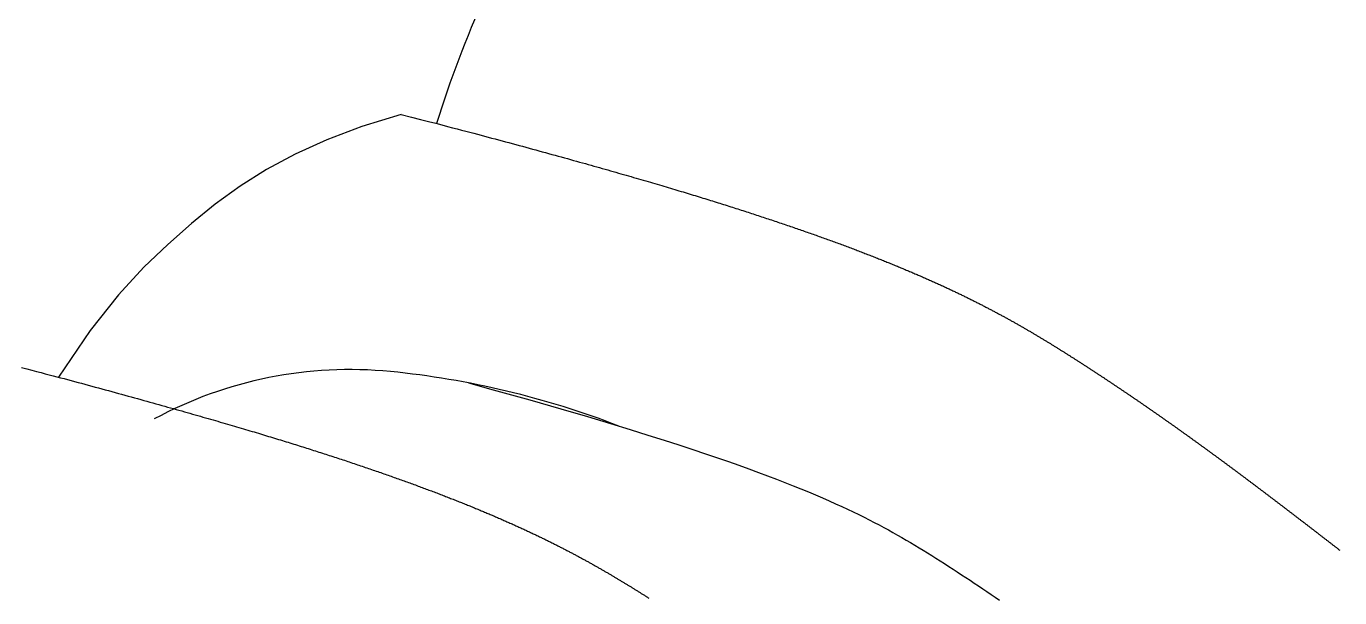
# Model space of a CAD drawing. Header units: inches. Extents: x 62745 to 64469, y 7520 to 8963.
# Drawn here: x 62847.73 to 62854.22, y 8086.64 to 8089.47 of the extents above; entities that cross this region are included whole.
import ezdxf

# ---------------------------------------------------------------- set-up
doc = ezdxf.new("R2010")
doc.units = ezdxf.units.IN
doc.header["$MEASUREMENT"] = 0
doc.layers.add('2', color=2, linetype='Continuous')

msp = doc.modelspace()

# ---------------------------------------------------------------- linework, layer by layer
at = {"layer": '2'}
for points in [[(62855.8339236, 8077.91650556, 0.0491405694), (62856.86496891, 8077.71078743, 0.1568512197), (62858.38688672, 8078.03904357, 0.1568512197), (62859.43212378, 8079.19293498, 0.1066170544), (62859.90880453, 8081.4030046, 0.0723410841), (62859.5608955, 8083.79506403, 0.0587518675), (62858.38688672, 8086.52432494, 0.0587518675), (62856.61028182, 8088.90567682, 0.0723410841), (62854.71265211, 8090.4030046, 0.1066170544), (62852.5603353, 8091.09522177, 0.1568512197), (62851.03841749, 8090.76696563, 0.1568512197), (62849.99318043, 8089.61307421, 0.0313935164), (62849.75491191, 8088.98406319, 0.0723410841)], [(62850.65538392, 8087.48723657, 0.0679462668), (62849.52669705, 8087.75677833, 0.1495806637), (62848.35962096, 8087.52235732, 0.1568512197)]]:
    msp.add_lwpolyline(points, format="xyb", dxfattribs=at)
for points in [[(62849.57910203, 8089.02937887), (62849.38506419, 8088.96920485), (62849.21165085, 8088.90378822), (62849.0556969, 8088.83285783), (62848.91403723, 8088.75614249), (62848.78350672, 8088.67337105), (62848.66094027, 8088.58427233), (62848.54317277, 8088.48857517), (62848.42703909, 8088.3860084), (62848.30887022, 8088.27354072), (62848.18298146, 8088.13710032), (62848.04318421, 8087.95985526), (62847.88603701, 8087.72900914)], [(62849.57910203, 8089.02937887), (62849.63057856, 8089.01616191), (62849.67582285, 8089.00451579), (62849.71555724, 8088.99425865), (62849.75050404, 8088.98520861), (62849.78138557, 8088.9771838), (62849.80892414, 8088.97000234), (62849.83384207, 8088.96348236), (62849.85686169, 8088.95744199), (62849.87860802, 8088.95172367), (62849.89931694, 8088.94626705), (62849.91912705, 8088.94103611), (62849.93817693, 8088.93599482), (62849.95660517, 8088.93110715), (62849.97455037, 8088.92633708), (62849.99215112, 8088.92164858), (62850.009546, 8088.91700561), (62850.02685017, 8088.91237828), (62850.04408494, 8088.90776116), (62850.06124822, 8088.90315496), (62850.07833788, 8088.89856037), (62850.09535182, 8088.8939781), (62850.11228792, 8088.88940886), (62850.12914407, 8088.88485333), (62850.14591815, 8088.88031223), (62850.16260805, 8088.87578626), (62850.17921166, 8088.87127611), (62850.19572686, 8088.8667825), (62850.21215154, 8088.86230612), (62850.22848358, 8088.85784767), (62850.24472089, 8088.85340785), (62850.26086133, 8088.84898738), (62850.27690279, 8088.84458694), (62850.29284317, 8088.84020725), (62850.30868035, 8088.83584899), (62850.32441221, 8088.83151289), (62850.34003665, 8088.82719963), (62850.35555154, 8088.82290992), (62850.37095478, 8088.81864446), (62850.38624426, 8088.81440395), (62850.40141785, 8088.8101891), (62850.41647354, 8088.80600057), (62850.43140975, 8088.80183891), (62850.44622497, 8088.79770464), (62850.46091772, 8088.79359827), (62850.47548648, 8088.78952031), (62850.48992978, 8088.78547128), (62850.50424611, 8088.7814517), (62850.51843397, 8088.77746208), (62850.53249229, 8088.7735028), (62850.54642163, 8088.76957377), (62850.56022297, 8088.76567473), (62850.57389729, 8088.76180547), (62850.58744556, 8088.75796574), (62850.60086876, 8088.75415532), (62850.61416787, 8088.75037396), (62850.62734386, 8088.74662143), (62850.64039782, 8088.74289747), (62850.65333124, 8088.73920168), (62850.66614572, 8088.73553365), (62850.67884285, 8088.73189296), (62850.69142422, 8088.72827917), (62850.70389144, 8088.72469187), (62850.71624609, 8088.72113064), (62850.72848978, 8088.71759505), (62850.7406241, 8088.71408469), (62850.75265065, 8088.71059914), (62850.76457101, 8088.70713796), (62850.7763868, 8088.70370074), (62850.78809959, 8088.70028706), (62850.799711, 8088.69689649), (62850.81122261, 8088.69352862), (62850.82263602, 8088.69018302), (62850.83395283, 8088.68685927), (62850.84517463, 8088.68355694), (62850.85630302, 8088.68027563), (62850.86733959, 8088.6770149), (62850.87828594, 8088.67377433), (62850.88914367, 8088.67055351), (62850.89991437, 8088.667352), (62850.91059963, 8088.6641694), (62850.92120106, 8088.66100527), (62850.93172025, 8088.65785919), (62850.94215879, 8088.65473075), (62850.95251828, 8088.65161952), (62850.96280032, 8088.64852508), (62850.9730065, 8088.64544701), (62850.98313842, 8088.64238488), (62850.99319767, 8088.63933828), (62851.00318585, 8088.63630678), (62851.01310455, 8088.63328997), (62851.02295538, 8088.63028741), (62851.03273992, 8088.62729869), (62851.04245977, 8088.62432339), (62851.05211653, 8088.62136108), (62851.0617118, 8088.61841134), (62851.07124717, 8088.61547375), (62851.08072423, 8088.6125479), (62851.09014458, 8088.60963335), (62851.09950982, 8088.60672969), (62851.10882155, 8088.60383649), (62851.11808135, 8088.60095333), (62851.12729082, 8088.59807979), (62851.13645157, 8088.59521546), (62851.14556518, 8088.5923599), (62851.15463322, 8088.5895127), (62851.16365706, 8088.58667351), (62851.17263805, 8088.58384197), (62851.18157754, 8088.58101772), (62851.19047688, 8088.57820041), (62851.19933741, 8088.57538969), (62851.20816047, 8088.57258519), (62851.21694742, 8088.56978658), (62851.22569942, 8088.56699354), (62851.234417, 8088.56420593), (62851.2431005, 8088.56142369), (62851.25175025, 8088.55864672), (62851.26036662, 8088.55587495), (62851.26894994, 8088.55310829), (62851.27750055, 8088.55034665), (62851.28601881, 8088.54758996), (62851.29450501, 8088.54483815), (62851.3029593, 8088.54209118), (62851.31138176, 8088.53934904), (62851.3197725, 8088.53661173), (62851.3281316, 8088.53387921), (62851.33645917, 8088.53115149), (62851.34475529, 8088.52842854), (62851.35302007, 8088.52571035), (62851.36125359, 8088.5229969), (62851.36945595, 8088.52028818), (62851.37762725, 8088.51758417), (62851.38576759, 8088.51488486), (62851.39387705, 8088.51219024), (62851.40195573, 8088.50950028), (62851.41000372, 8088.50681498), (62851.41802113, 8088.50413432), (62851.42600805, 8088.50145829), (62851.43396457, 8088.49878686), (62851.44189078, 8088.49612003), (62851.44978678, 8088.49345778), (62851.45765268, 8088.49080009), (62851.46548855, 8088.48814695), (62851.47329449, 8088.48549835), (62851.48107061, 8088.48285427), (62851.488817, 8088.48021469), (62851.49653374, 8088.47757961), (62851.50422094, 8088.474949), (62851.51187869, 8088.47232285), (62851.51950709, 8088.46970115), (62851.52710623, 8088.46708388), (62851.5346762, 8088.46447102), (62851.5422171, 8088.46186257), (62851.54972903, 8088.4592585), (62851.55721208, 8088.4566588), (62851.56466634, 8088.45406346), (62851.57209191, 8088.45147246), (62851.57948889, 8088.44888579), (62851.58685736, 8088.44630343), (62851.59419744, 8088.44372537), (62851.6015092, 8088.44115159), (62851.60879274, 8088.43858207), (62851.61604817, 8088.43601681), (62851.62327557, 8088.43345579), (62851.63047504, 8088.43089899), (62851.63764667, 8088.42834639), (62851.64479056, 8088.42579799), (62851.65190681, 8088.42325377), (62851.6589955, 8088.42071371), (62851.66605674, 8088.4181778), (62851.67309062, 8088.41564602), (62851.68009723, 8088.41311836), (62851.68707667, 8088.41059481), (62851.69402903, 8088.40807534), (62851.70095441, 8088.40555994), (62851.70785291, 8088.40304861), (62851.71472461, 8088.40054132), (62851.72156962, 8088.39803806), (62851.72838802, 8088.39553881), (62851.73517992, 8088.39304356), (62851.74194541, 8088.39055229), (62851.74868458, 8088.388065), (62851.75539752, 8088.38558166), (62851.76208434, 8088.38310226), (62851.76874513, 8088.38062678), (62851.77537998, 8088.37815522), (62851.78198898, 8088.37568755), (62851.78857224, 8088.37322376), (62851.79512985, 8088.37076383), (62851.8016619, 8088.36830775), (62851.80816849, 8088.36585552), (62851.8146497, 8088.3634071), (62851.82110565, 8088.36096248), (62851.82753642, 8088.35852166), (62851.8339421, 8088.35608461), (62851.8403228, 8088.35365133), (62851.8466786, 8088.35122179), (62851.8530096, 8088.34879598), (62851.8593159, 8088.34637389), (62851.8655976, 8088.3439555), (62851.87185477, 8088.3415408), (62851.87808753, 8088.33912977), (62851.88429597, 8088.33672239), (62851.89048018, 8088.33431866), (62851.89664025, 8088.33191855), (62851.90277628, 8088.32952206), (62851.90888837, 8088.32712916), (62851.91497662, 8088.32473985), (62851.9210411, 8088.3223541), (62851.92708193, 8088.31997191), (62851.93309919, 8088.31759325), (62851.93909299, 8088.31521812), (62851.9450634, 8088.31284649), (62851.95101054, 8088.31047836), (62851.9569345, 8088.30811371), (62851.96283536, 8088.30575252), (62851.96871323, 8088.30339477), (62851.9745682, 8088.30104047), (62851.98040037, 8088.29868958), (62851.98620982, 8088.29634209), (62851.99199666, 8088.29399799), (62851.99776098, 8088.29165727), (62852.00350287, 8088.2893199), (62852.00922243, 8088.28698588), (62852.01491976, 8088.28465519), (62852.02059495, 8088.28232782), (62852.02624809, 8088.28000374), (62852.03187928, 8088.27768295), (62852.03748862, 8088.27536543), (62852.04307619, 8088.27305116), (62852.0486421, 8088.27074013), (62852.05418643, 8088.26843233), (62852.05970929, 8088.26612774), (62852.06521077, 8088.26382634), (62852.07069096, 8088.26152812), (62852.07614997, 8088.25923307), (62852.08158787, 8088.25694117), (62852.08700477, 8088.25465241), (62852.09240077, 8088.25236676), (62852.09777595, 8088.25008423), (62852.10313042, 8088.24780478), (62852.10846427, 8088.24552841), (62852.11377759, 8088.2432551), (62852.11907047, 8088.24098484), (62852.12434302, 8088.23871761), (62852.12959533, 8088.23645339), (62852.13482749, 8088.23419218), (62852.1400396, 8088.23193396), (62852.14523175, 8088.2296787), (62852.15040404, 8088.22742641), (62852.15555656, 8088.22517705), (62852.16068941, 8088.22293062), (62852.16580268, 8088.22068711), (62852.17089646, 8088.21844649), (62852.17597086, 8088.21620876), (62852.18102597, 8088.21397389), (62852.18606188, 8088.21174188), (62852.19107868, 8088.2095127), (62852.19607648, 8088.20728635), (62852.20105536, 8088.20506281), (62852.20601542, 8088.20284206), (62852.21095676, 8088.20062409), (62852.21587948, 8088.19840888), (62852.22078366, 8088.19619642), (62852.2256694, 8088.19398669), (62852.23053679, 8088.19177968), (62852.23538594, 8088.18957538), (62852.24021693, 8088.18737377), (62852.24502987, 8088.18517483), (62852.24982484, 8088.18297855), (62852.25460194, 8088.18078491), (62852.25936127, 8088.17859391), (62852.26410291, 8088.17640551), (62852.26882698, 8088.17421972), (62852.27353355, 8088.17203652), (62852.27822273, 8088.16985588), (62852.28289461, 8088.1676778), (62852.28754928, 8088.16550226), (62852.29218685, 8088.16332924), (62852.29680739, 8088.16115873), (62852.30141102, 8088.15899072), (62852.30599783, 8088.1568252), (62852.3105679, 8088.15466213), (62852.31512134, 8088.15250152), (62852.31965824, 8088.15034334), (62852.32417869, 8088.14818759), (62852.32868279, 8088.14603424), (62852.33317064, 8088.14388328), (62852.33764233, 8088.1417347), (62852.34209795, 8088.13958848), (62852.3465376, 8088.13744461), (62852.35096137, 8088.13530307), (62852.35536936, 8088.13316385), (62852.35976167, 8088.13102692), (62852.36413839, 8088.12889229), (62852.36849961, 8088.12675993), (62852.37284542, 8088.12462982), (62852.37717594, 8088.12250196), (62852.38149124, 8088.12037633), (62852.38579142, 8088.1182529), (62852.39007658, 8088.11613168), (62852.39434682, 8088.11401264), (62852.39860222, 8088.11189577), (62852.40284289, 8088.10978105), (62852.40706891, 8088.10766846), (62852.41128039, 8088.10555801), (62852.41547742, 8088.10344966), (62852.41966008, 8088.1013434), (62852.42382849, 8088.09923922), (62852.42798273, 8088.09713711), (62852.4321229, 8088.09503705), (62852.43624909, 8088.09293901), (62852.44036139, 8088.090843), (62852.44445991, 8088.088749), (62852.44854474, 8088.08665698), (62852.45261596, 8088.08456694), (62852.45667369, 8088.08247885), (62852.46071801, 8088.08039272), (62852.46474901, 8088.07830851), (62852.4687668, 8088.07622621), (62852.47277146, 8088.07414582), (62852.47676309, 8088.07206731), (62852.4807418, 8088.06999067), (62852.48470766, 8088.06791589), (62852.48866078, 8088.06584295), (62852.49260125, 8088.06377183), (62852.49652917, 8088.06170253), (62852.50044462, 8088.05963502), (62852.50434772, 8088.05756929), (62852.50823854, 8088.05550533), (62852.51211719, 8088.05344312), (62852.51598377, 8088.05138264), (62852.51983835, 8088.04932389), (62852.52368105, 8088.04726684), (62852.52751196, 8088.04521149), (62852.53133116, 8088.04315781), (62852.53513876, 8088.04110579), (62852.53893485, 8088.03905542), (62852.54271953, 8088.03700668), (62852.54649289, 8088.03495956), (62852.55025502, 8088.03291405), (62852.55400602, 8088.03087011), (62852.55774599, 8088.02882776), (62852.56147501, 8088.02678696), (62852.56519319, 8088.0247477), (62852.56890063, 8088.02270997), (62852.5725974, 8088.02067375), (62852.57628362, 8088.01863904), (62852.57995937, 8088.0166058), (62852.58362475, 8088.01457403), (62852.58727985, 8088.01254372), (62852.59092477, 8088.01051485), (62852.59455961, 8088.00848739), (62852.59818446, 8088.00646135), (62852.60179941, 8088.0044367), (62852.60540456, 8088.00241344), (62852.609, 8088.00039153), (62852.61258583, 8087.99837097), (62852.61616215, 8087.99635175), (62852.61972905, 8087.99433385), (62852.62328661, 8087.99231725), (62852.62683495, 8087.99030195), (62852.63037415, 8087.98828791), (62852.6339043, 8087.98627514), (62852.6374255, 8087.98426362), (62852.64093783, 8087.98225332), (62852.6444414, 8087.98024425), (62852.64793629, 8087.97823637), (62852.65142259, 8087.97622968), (62852.6549004, 8087.97422417), (62852.65836981, 8087.97221982), (62852.66183088, 8087.97021661), (62852.66528372, 8087.96821454), (62852.66872839, 8087.96621359), (62852.67216498, 8087.96421375), (62852.67559358, 8087.962215), (62852.67901426, 8087.96021734), (62852.68242712, 8087.95822074), (62852.68583222, 8087.9562252), (62852.68922966, 8087.9542307), (62852.6926195, 8087.95223723), (62852.69600184, 8087.95024478), (62852.69937674, 8087.94825333), (62852.7027443, 8087.94626288), (62852.70610459, 8087.9442734), (62852.70945769, 8087.94228489), (62852.71280368, 8087.94029734), (62852.71614265, 8087.93831072), (62852.71947466, 8087.93632504), (62852.72279981, 8087.93434027), (62852.72611818, 8087.9323564), (62852.72942983, 8087.93037342), (62852.73273486, 8087.92839132), (62852.73603334, 8087.92641008), (62852.73932536, 8087.9244297), (62852.74261099, 8087.92245015), (62852.74589031, 8087.92047143), (62852.74916341, 8087.91849352), (62852.75243036, 8087.91651642), (62852.75569125, 8087.9145401), (62852.75894616, 8087.91256456), (62852.76219515, 8087.91058977), (62852.76543833, 8087.90861574), (62852.76867576, 8087.90664245), (62852.77190752, 8087.90466988), (62852.77513371, 8087.90269802), (62852.77835439, 8087.90072685), (62852.78156964, 8087.89875638), (62852.78477955, 8087.89678658), (62852.7879842, 8087.89481743), (62852.79118367, 8087.89284894), (62852.79437804, 8087.89088108), (62852.79756738, 8087.88891384), (62852.80075178, 8087.88694721), (62852.80393132, 8087.88498118), (62852.80710608, 8087.88301573), (62852.81027614, 8087.88105085), (62852.81344157, 8087.87908653), (62852.81660247, 8087.87712275), (62852.81975891, 8087.87515951), (62852.82291096, 8087.87319678), (62852.82605872, 8087.87123457), (62852.82920225, 8087.86927285), (62852.83234165, 8087.86731161), (62852.83547699, 8087.86535084), (62852.83860834, 8087.86339052), (62852.84173579, 8087.86143065), (62852.8448594, 8087.85947121), (62852.84797924, 8087.8575122), (62852.85109539, 8087.85555359), (62852.85420791, 8087.85359539), (62852.85731687, 8087.85163757), (62852.86042235, 8087.84968013), (62852.8635244, 8087.84772305), (62852.86662307, 8087.84576634), (62852.86971839, 8087.84380998), (62852.87281038, 8087.84185396), (62852.87589909, 8087.83989829), (62852.87898454, 8087.83794296), (62852.88206676, 8087.83598796), (62852.88514578, 8087.83403328), (62852.88822163, 8087.83207892), (62852.89129435, 8087.83012488), (62852.89436394, 8087.82817115), (62852.89743042, 8087.82621773), (62852.90049383, 8087.82426461), (62852.90355419, 8087.82231179), (62852.9066115, 8087.82035926), (62852.9096658, 8087.81840703), (62852.91271711, 8087.81645508), (62852.91576545, 8087.81450341), (62852.91881084, 8087.81255201), (62852.92185329, 8087.8106009), (62852.92489285, 8087.80865005), (62852.92792951, 8087.80669946), (62852.93096331, 8087.80474914), (62852.93399427, 8087.80279907), (62852.93702241, 8087.80084925), (62852.94004774, 8087.79889968), (62852.9430703, 8087.79695035), (62852.9460901, 8087.79500127), (62852.94910717, 8087.79305241), (62852.95212153, 8087.79110379), (62852.95513319, 8087.7891554), (62852.95814218, 8087.78720722), (62852.96114852, 8087.78525927), (62852.96415223, 8087.78331153), (62852.96715334, 8087.78136399), (62852.97015186, 8087.77941666), (62852.97314782, 8087.77746954), (62852.97614124, 8087.77552261), (62852.97913213, 8087.77357587), (62852.98212053, 8087.77162932), (62852.98510645, 8087.76968295), (62852.98808992, 8087.76773677), (62852.99107095, 8087.76579075), (62852.99404957, 8087.76384491), (62852.99702579, 8087.76189924), (62852.99999965, 8087.75995373), (62853.00297116, 8087.75800837), (62853.00594034, 8087.75606317), (62853.00890722, 8087.75411813), (62853.01187181, 8087.75217322), (62853.01483414, 8087.75022846), (62853.01779423, 8087.74828383), (62853.0207521, 8087.74633934), (62853.02370777, 8087.74439497), (62853.02666127, 8087.74245073), (62853.02961261, 8087.74050661), (62853.03256182, 8087.73856261), (62853.03550891, 8087.73661872), (62853.03845391, 8087.73467493), (62853.04139683, 8087.73273125), (62853.0443377, 8087.73078767), (62853.04727652, 8087.72884418), (62853.05021333, 8087.72690079), (62853.05314814, 8087.72495749), (62853.05608096, 8087.72301427), (62853.05901181, 8087.72107113), (62853.06194071, 8087.71912807), (62853.06486764, 8087.71718509), (62853.06779264, 8087.71524219), (62853.07071569, 8087.71329935), (62853.07363683, 8087.71135659), (62853.07655605, 8087.70941389), (62853.07947336, 8087.70747126), (62853.08238876, 8087.70552869), (62853.08530228, 8087.70358618), (62853.08821391, 8087.70164373), (62853.09112366, 8087.69970133), (62853.09403154, 8087.69775899), (62853.09693755, 8087.6958167), (62853.0998417, 8087.69387446), (62853.102744, 8087.69193227), (62853.10564446, 8087.68999012), (62853.10854307, 8087.68804802), (62853.11143985, 8087.68610596), (62853.11433481, 8087.68416394), (62853.11722795, 8087.68222195), (62853.12011928, 8087.68028), (62853.1230088, 8087.67833808), (62853.12589653, 8087.6763962), (62853.12878246, 8087.67445434), (62853.13166661, 8087.67251251), (62853.13454899, 8087.6705707), (62853.13742959, 8087.66862891), (62853.14030843, 8087.66668715), (62853.14318551, 8087.6647454), (62853.14606084, 8087.66280366), (62853.14893442, 8087.66086195), (62853.15180627, 8087.65892024), (62853.1546764, 8087.65697854), (62853.15754479, 8087.65503685), (62853.16041147, 8087.65309516), (62853.16327645, 8087.65115348), (62853.16613972, 8087.6492118), (62853.16900129, 8087.64727012), (62853.17186117, 8087.64532843), (62853.17471938, 8087.64338674), (62853.1775759, 8087.64144504), (62853.18043076, 8087.63950333), (62853.18328396, 8087.63756161), (62853.1861355, 8087.63561987), (62853.18898539, 8087.63367812), (62853.19183365, 8087.63173635), (62853.19468026, 8087.62979456), (62853.19752525, 8087.62785275), (62853.20036862, 8087.62591091), (62853.20321038, 8087.62396905), (62853.20605053, 8087.62202715), (62853.20888907, 8087.62008523), (62853.21172603, 8087.61814327), (62853.2145614, 8087.61620128), (62853.21739518, 8087.61425925), (62853.2202274, 8087.61231718), (62853.22305804, 8087.61037507), (62853.22588713, 8087.60843291), (62853.22871467, 8087.60649071), (62853.23154066, 8087.60454846), (62853.23436511, 8087.60260616), (62853.23718802, 8087.60066381), (62853.24000942, 8087.59872141), (62853.24282929, 8087.59677894), (62853.24564765, 8087.59483642), (62853.24846451, 8087.59289384), (62853.25127987, 8087.5909512), (62853.25409373, 8087.58900849), (62853.25690611, 8087.58706571), (62853.25971702, 8087.58512286), (62853.26252645, 8087.58317994), (62853.26533442, 8087.58123695), (62853.26814093, 8087.57929388), (62853.27094599, 8087.57735074), (62853.27374961, 8087.57540751), (62853.27655179, 8087.57346421), (62853.27935254, 8087.57152081), (62853.28215187, 8087.56957734), (62853.28494978, 8087.56763377), (62853.28774628, 8087.56569011), (62853.29054137, 8087.56374636), (62853.29333508, 8087.56180252), (62853.29612739, 8087.55985858), (62853.29891832, 8087.55791454), (62853.30170787, 8087.55597039), (62853.30449605, 8087.55402615), (62853.30728288, 8087.5520818), (62853.31006834, 8087.55013734), (62853.31285246, 8087.54819277), (62853.31563524, 8087.54624809), (62853.31841668, 8087.5443033), (62853.3211968, 8087.54235839), (62853.32397559, 8087.54041336), (62853.32675307, 8087.53846821), (62853.32952924, 8087.53652294), (62853.33230411, 8087.53457754), (62853.33507769, 8087.53263202), (62853.33784998, 8087.53068637), (62853.34062099, 8087.52874059), (62853.34339072, 8087.52679467), (62853.34615919, 8087.52484862), (62853.3489264, 8087.52290243), (62853.35169235, 8087.5209561), (62853.35445706, 8087.51900963), (62853.35722053, 8087.51706302), (62853.35998277, 8087.51511626), (62853.36274378, 8087.51316935), (62853.36550357, 8087.5112223), (62853.36826215, 8087.50927509), (62853.37101953, 8087.50732772), (62853.3737757, 8087.5053802), (62853.37653069, 8087.50343252), (62853.37928449, 8087.50148468), (62853.38203711, 8087.49953668), (62853.38478856, 8087.49758851), (62853.38753884, 8087.49564018), (62853.39028797, 8087.49369167), (62853.39303595, 8087.491743), (62853.39578278, 8087.48979415), (62853.39852847, 8087.48784512), (62853.40127304, 8087.48589592), (62853.40401648, 8087.48394653), (62853.4067588, 8087.48199697), (62853.40950001, 8087.48004722), (62853.41224012, 8087.47809729), (62853.41497914, 8087.47614716), (62853.41771706, 8087.47419685), (62853.4204539, 8087.47224634), (62853.42318967, 8087.47029564), (62853.42592436, 8087.46834474), (62853.428658, 8087.46639364), (62853.43139057, 8087.46444234), (62853.4341221, 8087.46249084), (62853.43685259, 8087.46053913), (62853.43958204, 8087.45858722), (62853.44231047, 8087.45663509), (62853.44503787, 8087.45468275), (62853.44776425, 8087.4527302), (62853.45048963, 8087.45077744), (62853.45321401, 8087.44882445), (62853.4559374, 8087.44687124), (62853.45865979, 8087.44491782), (62853.46138121, 8087.44296416), (62853.46410165, 8087.44101028), (62853.46682112, 8087.43905618), (62853.46953964, 8087.43710184), (62853.4722572, 8087.43514726), (62853.47497381, 8087.43319246), (62853.47768949, 8087.43123741), (62853.48040423, 8087.42928213), (62853.48311804, 8087.4273266), (62853.48583094, 8087.42537083), (62853.48854292, 8087.42341482), (62853.491254, 8087.42145855), (62853.49396418, 8087.41950204), (62853.49667347, 8087.41754527), (62853.49938187, 8087.41558825), (62853.50208939, 8087.41363098), (62853.50479604, 8087.41167344), (62853.50750183, 8087.40971564), (62853.51020675, 8087.40775758), (62853.51291083, 8087.40579926), (62853.51561406, 8087.40384067), (62853.51831645, 8087.40188181), (62853.52101802, 8087.39992268), (62853.52371876, 8087.39796327), (62853.52641868, 8087.39600359), (62853.52911779, 8087.39404363), (62853.5318161, 8087.39208339), (62853.53451361, 8087.39012287), (62853.53721033, 8087.38816207), (62853.53990627, 8087.38620098), (62853.54260143, 8087.3842396), (62853.54529582, 8087.38227793), (62853.54798945, 8087.38031596), (62853.55068232, 8087.37835371), (62853.55337445, 8087.37639115), (62853.55606583, 8087.3744283), (62853.55875648, 8087.37246514), (62853.56144639, 8087.37050169), (62853.56413559, 8087.36853792), (62853.56682407, 8087.36657385), (62853.56951184, 8087.36460947), (62853.57219891, 8087.36264478), (62853.57488529, 8087.36067977), (62853.57757098, 8087.35871445), (62853.58025598, 8087.35674881), (62853.58294032, 8087.35478285), (62853.58562398, 8087.35281657), (62853.58830699, 8087.35084996), (62853.59098934, 8087.34888303), (62853.59367104, 8087.34691576), (62853.59635211, 8087.34494817), (62853.59903254, 8087.34298024), (62853.60171234, 8087.34101198), (62853.60439153, 8087.33904338), (62853.6070701, 8087.33707444), (62853.60974806, 8087.33510516), (62853.61242543, 8087.33313553), (62853.6151022, 8087.33116556), (62853.61777839, 8087.32919525), (62853.620454, 8087.32722458), (62853.62312903, 8087.32525356), (62853.62580351, 8087.32328218), (62853.62847742, 8087.32131045), (62853.63115078, 8087.31933836), (62853.6338236, 8087.31736591), (62853.63649588, 8087.3153931), (62853.63916762, 8087.31341992), (62853.64183885, 8087.31144637), (62853.64450955, 8087.30947246), (62853.64717975, 8087.30749817), (62853.64984944, 8087.30552351), (62853.65251863, 8087.30354848), (62853.65518733, 8087.30157307), (62853.65785555, 8087.29959727), (62853.6605233, 8087.2976211), (62853.66319057, 8087.29564454), (62853.66585738, 8087.2936676), (62853.66852373, 8087.29169026), (62853.67118964, 8087.28971254), (62853.6738551, 8087.28773442), (62853.67652012, 8087.28575591), (62853.67918472, 8087.283777), (62853.68184889, 8087.2817977), (62853.68451265, 8087.27981799), (62853.687176, 8087.27783788), (62853.68983895, 8087.27585736), (62853.6925015, 8087.27387643), (62853.69516367, 8087.2718951), (62853.69782545, 8087.26991336), (62853.70048686, 8087.2679312), (62853.7031479, 8087.26594862), (62853.70580858, 8087.26396563), (62853.70846891, 8087.26198221), (62853.71112889, 8087.25999838), (62853.71378853, 8087.25801412), (62853.71644783, 8087.25602943), (62853.71910681, 8087.25404431), (62853.72176547, 8087.25205876), (62853.72442381, 8087.25007278), (62853.72708185, 8087.24808637), (62853.72973959, 8087.24609952), (62853.73239703, 8087.24411222), (62853.73505419, 8087.24212449), (62853.73771107, 8087.24013631), (62853.74036768, 8087.23814769), (62853.74302402, 8087.23615862), (62853.7456801, 8087.2341691), (62853.74833594, 8087.23217913), (62853.75099152, 8087.2301887), (62853.75364687, 8087.22819781), (62853.75630199, 8087.22620647), (62853.75895688, 8087.22421467), (62853.76161155, 8087.2222224), (62853.76426601, 8087.22022967), (62853.76692027, 8087.21823647), (62853.76957433, 8087.21624281), (62853.7722282, 8087.21424867), (62853.77488189, 8087.21225406), (62853.7775354, 8087.21025897), (62853.78018874, 8087.2082634), (62853.78284191, 8087.20626736), (62853.78549493, 8087.20427083), (62853.7881478, 8087.20227382), (62853.79080053, 8087.20027632), (62853.79345311, 8087.19827834), (62853.79610558, 8087.19627986), (62853.79875791, 8087.1942809), (62853.80141013, 8087.19228143), (62853.80406225, 8087.19028147), (62853.80671426, 8087.18828101), (62853.80936617, 8087.18628005), (62853.812018, 8087.18427859), (62853.81466975, 8087.18227662), (62853.81732142, 8087.18027415), (62853.81997302, 8087.17827116), (62853.82262456, 8087.17626766), (62853.82527604, 8087.17426365), (62853.82792748, 8087.17225912), (62853.83057888, 8087.17025408), (62853.83323024, 8087.16824851), (62853.83588158, 8087.16624243), (62853.8385329, 8087.16423581), (62853.8411842, 8087.16222867), (62853.8438355, 8087.16022101), (62853.84648679, 8087.15821281), (62853.84913809, 8087.15620408), (62853.85178941, 8087.15419481), (62853.85444075, 8087.15218501), (62853.85709211, 8087.15017466), (62853.85974351, 8087.14816378), (62853.86239495, 8087.14615235), (62853.86504643, 8087.14414038), (62853.86769797, 8087.14212785), (62853.87034957, 8087.14011478), (62853.87300124, 8087.13810116), (62853.87565299, 8087.13608698), (62853.87830482, 8087.13407225), (62853.88095673, 8087.13205695), (62853.88360874, 8087.1300411), (62853.88626086, 8087.12802468), (62853.88891308, 8087.1260077), (62853.89156541, 8087.12399015), (62853.89421787, 8087.12197203), (62853.89687046, 8087.11995335), (62853.89952319, 8087.11793408), (62853.90217606, 8087.11591425), (62853.90482908, 8087.11389383), (62853.90748225, 8087.11187283), (62853.91013559, 8087.10985126), (62853.9127891, 8087.1078291), (62853.91544279, 8087.10580635), (62853.91809666, 8087.10378301), (62853.92075072, 8087.10175909), (62853.92340497, 8087.09973457), (62853.92605944, 8087.09770946), (62853.92871411, 8087.09568375), (62853.931369, 8087.09365744), (62853.93402412, 8087.09163053), (62853.93667947, 8087.08960301), (62853.93933505, 8087.08757489), (62853.94199088, 8087.08554617), (62853.94464697, 8087.08351683), (62853.94730331, 8087.08148689), (62853.94995992, 8087.07945632), (62853.9526168, 8087.07742515), (62853.95527395, 8087.07539335), (62853.9579314, 8087.07336094), (62853.96058914, 8087.0713279), (62853.96324718, 8087.06929424), (62853.96590552, 8087.06725995), (62853.96856418, 8087.06522503), (62853.97122316, 8087.06318949), (62853.97388246, 8087.0611533), (62853.9765421, 8087.05911649), (62853.97920208, 8087.05707903), (62853.9818624, 8087.05504094), (62853.98452308, 8087.05300221), (62853.98718412, 8087.05096283), (62853.98984553, 8087.04892281), (62853.99250732, 8087.04688214), (62853.99516948, 8087.04484082), (62853.99783203, 8087.04279884), (62854.00049498, 8087.04075621), (62854.00315833, 8087.03871293), (62854.00582209, 8087.03666899), (62854.00848627, 8087.03462439), (62854.01115086, 8087.03257912), (62854.01381589, 8087.03053319), (62854.01648135, 8087.02848659), (62854.01914725, 8087.02643933), (62854.0218136, 8087.02439139), (62854.02448041, 8087.02234278), (62854.02714769, 8087.02029349), (62854.02981543, 8087.01824353), (62854.03248365, 8087.01619288), (62854.03515235, 8087.01414156), (62854.03782154, 8087.01208955), (62854.04049123, 8087.01003685), (62854.04316143, 8087.00798347), (62854.04583213, 8087.00592939), (62854.04850336, 8087.00387463), (62854.0511751, 8087.00181916), (62854.05384738, 8086.99976301), (62854.0565202, 8086.99770615), (62854.05919356, 8086.99564859), (62854.06186747, 8086.99359033), (62854.06454194, 8086.99153136), (62854.06721698, 8086.98947169), (62854.06989259, 8086.9874113), (62854.07256878, 8086.98535021), (62854.07524555, 8086.9832884), (62854.07792291, 8086.98122588), (62854.08060088, 8086.97916263), (62854.08327945, 8086.97709867), (62854.08595863, 8086.97503398), (62854.08863844, 8086.97296857), (62854.09131887, 8086.97090244), (62854.09399993, 8086.96883557), (62854.09668163, 8086.96676797), (62854.09936398, 8086.96469964), (62854.10204699, 8086.96263057), (62854.10473065, 8086.96056076), (62854.10741498, 8086.95849021), (62854.11009999, 8086.95641892), (62854.11278568, 8086.95434687), (62854.11547205, 8086.95227408), (62854.11815912, 8086.95020054), (62854.12084688, 8086.94812624), (62854.12353536, 8086.94605117), (62854.12622455, 8086.94397535), (62854.12891446, 8086.94189877), (62854.1316051, 8086.93982141), (62854.13429647, 8086.93774329), (62854.13698858, 8086.93566439), (62854.13968144, 8086.93358471), (62854.14237506, 8086.93150425), (62854.14506943, 8086.92942302), (62854.14776457, 8086.92734099), (62854.15046049, 8086.92525818), (62854.15315719, 8086.92317457), (62854.15585468, 8086.92109018), (62854.15855296, 8086.91900498), (62854.16125204, 8086.91691898), (62854.16395194, 8086.91483218), (62854.16665264, 8086.91274457), (62854.16935417, 8086.91065616), (62854.17205652, 8086.90856693), (62854.17475971, 8086.90647689), (62854.17746374, 8086.90438602), (62854.18016862, 8086.90229434), (62854.18287436, 8086.90020183), (62854.18558096, 8086.89810849), (62854.18828842, 8086.89601433), (62854.19099676, 8086.89391933), (62854.19370598, 8086.89182349), (62854.19641609, 8086.88972682), (62854.1991271, 8086.8876293), (62854.201839, 8086.88553094), (62854.20455182, 8086.88343173), (62854.20726555, 8086.88133166), (62854.2099802, 8086.87923075), (62854.21269578, 8086.87712898), (62854.2154123, 8086.87502634), (62854.21812976, 8086.87292285)], [(62847.7029246, 8087.7771838), (62847.73046317, 8087.77000234), (62847.7553811, 8087.76348236), (62847.77840072, 8087.75744199), (62847.80014705, 8087.75172367), (62847.82085597, 8087.74626705), (62847.84066608, 8087.74103611), (62847.85971596, 8087.73599482), (62847.87814421, 8087.73110715), (62847.89608941, 8087.72633708), (62847.91369015, 8087.72164858), (62847.93108504, 8087.71700561), (62847.9483892, 8087.71237828), (62847.96562397, 8087.70776116), (62847.98278725, 8087.70315496), (62847.99987691, 8087.69856037), (62848.01689085, 8087.6939781), (62848.03382695, 8087.68940886), (62848.0506831, 8087.68485333), (62848.06745718, 8087.68031223), (62848.08414708, 8087.67578626), (62848.10075069, 8087.67127611), (62848.11726589, 8087.6667825), (62848.13369057, 8087.66230612), (62848.15002262, 8087.65784767), (62848.16625992, 8087.65340785), (62848.18240036, 8087.64898738), (62848.19844182, 8087.64458694), (62848.2143822, 8087.64020725), (62848.23021938, 8087.63584899), (62848.24595124, 8087.63151289), (62848.26157568, 8087.62719963), (62848.27709057, 8087.62290992), (62848.29249381, 8087.61864446), (62848.30778329, 8087.61440395), (62848.32295688, 8087.6101891), (62848.33801258, 8087.60600057), (62848.35294878, 8087.60183891), (62848.36776401, 8087.59770464), (62848.38245675, 8087.59359827), (62848.39702551, 8087.58952031), (62848.41146881, 8087.58547128), (62848.42578514, 8087.5814517), (62848.439973, 8087.57746208), (62848.45403132, 8087.5735028), (62848.46796067, 8087.56957377), (62848.48176201, 8087.56567473), (62848.49543632, 8087.56180547), (62848.50898459, 8087.55796574), (62848.52240779, 8087.55415532), (62848.5357069, 8087.55037396), (62848.54888289, 8087.54662143), (62848.56193685, 8087.54289747), (62848.57487027, 8087.53920168), (62848.58768475, 8087.53553365), (62848.60038188, 8087.53189296), (62848.61296325, 8087.52827917), (62848.62543047, 8087.52469187), (62848.63778512, 8087.52113064), (62848.65002881, 8087.51759505), (62848.66216313, 8087.51408469), (62848.67418968, 8087.51059914), (62848.68611004, 8087.50713796), (62848.69792583, 8087.50370074), (62848.70963862, 8087.50028706), (62848.72125003, 8087.49689649), (62848.73276164, 8087.49352862), (62848.74417505, 8087.49018302), (62848.75549186, 8087.48685927), (62848.76671366, 8087.48355694), (62848.77784205, 8087.48027563), (62848.78887862, 8087.4770149), (62848.79982497, 8087.47377433), (62848.8106827, 8087.47055351), (62848.8214534, 8087.467352), (62848.83213867, 8087.4641694), (62848.84274009, 8087.46100527), (62848.85325928, 8087.45785919), (62848.86369782, 8087.45473075), (62848.87405731, 8087.45161952), (62848.88433935, 8087.44852508), (62848.89454553, 8087.44544701), (62848.90467745, 8087.44238488), (62848.9147367, 8087.43933828), (62848.92472488, 8087.43630678), (62848.93464358, 8087.43328997), (62848.94449441, 8087.43028741), (62848.95427895, 8087.42729869), (62848.9639988, 8087.42432339), (62848.97365557, 8087.42136108), (62848.98325083, 8087.41841134), (62848.9927862, 8087.41547375), (62849.00226326, 8087.4125479), (62849.01168361, 8087.40963335), (62849.02104885, 8087.40672969), (62849.03036058, 8087.40383649), (62849.03962038, 8087.40095333), (62849.04882985, 8087.39807979), (62849.0579906, 8087.39521546), (62849.06710421, 8087.3923599), (62849.07617225, 8087.3895127), (62849.08519609, 8087.38667351), (62849.09417708, 8087.38384197), (62849.10311658, 8087.38101772), (62849.11201591, 8087.37820041), (62849.12087644, 8087.37538969), (62849.1296995, 8087.37258519), (62849.13848645, 8087.36978658), (62849.14723846, 8087.36699354), (62849.15595603, 8087.36420593), (62849.16463953, 8087.36142369), (62849.17328929, 8087.35864672), (62849.18190565, 8087.35587495), (62849.19048897, 8087.35310829), (62849.19903958, 8087.35034665), (62849.20755784, 8087.34758996), (62849.21604404, 8087.34483815), (62849.22449833, 8087.34209118), (62849.23292079, 8087.33934904), (62849.24131153, 8087.33661173), (62849.24967063, 8087.33387921), (62849.2579982, 8087.33115149), (62849.26629432, 8087.32842854), (62849.2745591, 8087.32571035), (62849.28279262, 8087.3229969), (62849.29099498, 8087.32028818), (62849.29916628, 8087.31758417), (62849.30730662, 8087.31488486), (62849.31541608, 8087.31219024), (62849.32349476, 8087.30950028), (62849.33154276, 8087.30681498), (62849.33956017, 8087.30413432), (62849.34754708, 8087.30145829), (62849.3555036, 8087.29878686), (62849.36342981, 8087.29612003), (62849.37132582, 8087.29345778), (62849.37919171, 8087.29080009), (62849.38702758, 8087.28814695), (62849.39483353, 8087.28549835), (62849.40260964, 8087.28285427), (62849.41035603, 8087.28021469), (62849.41807277, 8087.27757961), (62849.42575997, 8087.274949), (62849.43341772, 8087.27232285), (62849.44104612, 8087.26970115), (62849.44864526, 8087.26708388), (62849.45621523, 8087.26447102), (62849.46375613, 8087.26186257), (62849.47126806, 8087.2592585), (62849.47875111, 8087.2566588), (62849.48620537, 8087.25406346), (62849.49363094, 8087.25147246), (62849.50102792, 8087.24888579), (62849.5083964, 8087.24630343), (62849.51573647, 8087.24372537), (62849.52304823, 8087.24115159), (62849.53033177, 8087.23858207), (62849.5375872, 8087.23601681), (62849.5448146, 8087.23345579), (62849.55201407, 8087.23089899), (62849.5591857, 8087.22834639), (62849.56632959, 8087.22579799), (62849.57344584, 8087.22325377), (62849.58053453, 8087.22071371), (62849.58759577, 8087.2181778), (62849.59462965, 8087.21564602), (62849.60163626, 8087.21311836), (62849.6086157, 8087.21059481), (62849.61556806, 8087.20807534), (62849.62249344, 8087.20555994), (62849.62939194, 8087.20304861), (62849.63626364, 8087.20054132), (62849.64310865, 8087.19803806), (62849.64992705, 8087.19553881), (62849.65671895, 8087.19304356), (62849.66348444, 8087.19055229), (62849.67022361, 8087.188065), (62849.67693655, 8087.18558166), (62849.68362337, 8087.18310226), (62849.69028416, 8087.18062678), (62849.69691901, 8087.17815522), (62849.70352802, 8087.17568755), (62849.71011128, 8087.17322376), (62849.71666888, 8087.17076383), (62849.72320093, 8087.16830775), (62849.72970752, 8087.16585552), (62849.73618874, 8087.1634071), (62849.74264468, 8087.16096248), (62849.74907545, 8087.15852166), (62849.75548113, 8087.15608461), (62849.76186183, 8087.15365133), (62849.76821763, 8087.15122179), (62849.77454863, 8087.14879598), (62849.78085493, 8087.14637389), (62849.78713663, 8087.1439555), (62849.79339381, 8087.1415408), (62849.79962657, 8087.13912977), (62849.805835, 8087.13672239), (62849.81201921, 8087.13431866), (62849.81817928, 8087.13191855), (62849.82431532, 8087.12952206), (62849.83042741, 8087.12712916), (62849.83651565, 8087.12473985), (62849.84258013, 8087.1223541), (62849.84862096, 8087.11997191), (62849.85463822, 8087.11759325), (62849.86063202, 8087.11521812), (62849.86660244, 8087.11284649), (62849.87254957, 8087.11047836), (62849.87847353, 8087.10811371), (62849.88437439, 8087.10575252), (62849.89025226, 8087.10339477), (62849.89610723, 8087.10104047), (62849.9019394, 8087.09868958), (62849.90774885, 8087.09634209), (62849.91353569, 8087.09399799), (62849.91930001, 8087.09165727), (62849.9250419, 8087.0893199), (62849.93076147, 8087.08698588), (62849.93645879, 8087.08465519), (62849.94213398, 8087.08232782), (62849.94778712, 8087.08000374), (62849.95341831, 8087.07768295), (62849.95902765, 8087.07536543), (62849.96461522, 8087.07305116), (62849.97018113, 8087.07074013), (62849.97572546, 8087.06843233), (62849.98124832, 8087.06612774), (62849.9867498, 8087.06382634), (62849.99223, 8087.06152812), (62849.997689, 8087.05923307), (62850.0031269, 8087.05694117), (62850.0085438, 8087.05465241), (62850.0139398, 8087.05236676), (62850.01931499, 8087.05008423), (62850.02466945, 8087.04780478), (62850.0300033, 8087.04552841), (62850.03531662, 8087.0432551), (62850.04060951, 8087.04098484), (62850.04588206, 8087.03871761), (62850.05113436, 8087.03645339), (62850.05636652, 8087.03419218), (62850.06157863, 8087.03193396), (62850.06677078, 8087.0296787), (62850.07194307, 8087.02742641), (62850.07709559, 8087.02517705), (62850.08222844, 8087.02293062), (62850.08734171, 8087.02068711), (62850.09243549, 8087.01844649), (62850.09750989, 8087.01620876), (62850.102565, 8087.01397389), (62850.10760091, 8087.01174188), (62850.11261771, 8087.0095127), (62850.11761551, 8087.00728635), (62850.12259439, 8087.00506281), (62850.12755445, 8087.00284206), (62850.1324958, 8087.00062409), (62850.13741851, 8086.99840888), (62850.14232269, 8086.99619642), (62850.14720843, 8086.99398669), (62850.15207582, 8086.99177968), (62850.15692497, 8086.98957538), (62850.16175596, 8086.98737377), (62850.1665689, 8086.98517483), (62850.17136387, 8086.98297855), (62850.17614097, 8086.98078491), (62850.1809003, 8086.97859391), (62850.18564194, 8086.97640551), (62850.19036601, 8086.97421972), (62850.19507258, 8086.97203652), (62850.19976176, 8086.96985588), (62850.20443364, 8086.9676778), (62850.20908831, 8086.96550226), (62850.21372588, 8086.96332924), (62850.21834643, 8086.96115873), (62850.22295005, 8086.95899072), (62850.22753686, 8086.9568252), (62850.23210693, 8086.95466213), (62850.23666037, 8086.95250152), (62850.24119727, 8086.95034334), (62850.24571772, 8086.94818759), (62850.25022183, 8086.94603424), (62850.25470967, 8086.94388328), (62850.25918136, 8086.9417347), (62850.26363698, 8086.93958848), (62850.26807663, 8086.93744461), (62850.2725004, 8086.93530307), (62850.2769084, 8086.93316385), (62850.2813007, 8086.93102692), (62850.28567742, 8086.92889229), (62850.29003864, 8086.92675993), (62850.29438446, 8086.92462982), (62850.29871497, 8086.92250196), (62850.30303027, 8086.92037633), (62850.30733045, 8086.9182529), (62850.31161561, 8086.91613168), (62850.31588585, 8086.91401264), (62850.32014125, 8086.91189577), (62850.32438192, 8086.90978105), (62850.32860794, 8086.90766846), (62850.33281942, 8086.90555801), (62850.33701645, 8086.90344966), (62850.34119912, 8086.9013434), (62850.34536752, 8086.89923922), (62850.34952176, 8086.89713711), (62850.35366193, 8086.89503705), (62850.35778812, 8086.89293901), (62850.36190042, 8086.890843), (62850.36599894, 8086.888749), (62850.37008377, 8086.88665698), (62850.374155, 8086.88456694), (62850.37821272, 8086.88247885), (62850.38225704, 8086.88039272), (62850.38628804, 8086.87830851), (62850.39030583, 8086.87622621), (62850.39431049, 8086.87414582), (62850.39830213, 8086.87206731), (62850.40228083, 8086.86999067), (62850.40624669, 8086.86791589), (62850.41019981, 8086.86584295), (62850.41414028, 8086.86377183), (62850.4180682, 8086.86170253), (62850.42198365, 8086.85963502), (62850.42588675, 8086.85756929), (62850.42977757, 8086.85550533), (62850.43365622, 8086.85344312), (62850.4375228, 8086.85138264), (62850.44137738, 8086.84932389), (62850.44522008, 8086.84726684), (62850.44905099, 8086.84521149), (62850.45287019, 8086.84315781), (62850.45667779, 8086.84110579), (62850.46047388, 8086.83905542), (62850.46425856, 8086.83700668), (62850.46803192, 8086.83495956), (62850.47179405, 8086.83291405), (62850.47554505, 8086.83087011), (62850.47928502, 8086.82882776), (62850.48301404, 8086.82678696), (62850.48673222, 8086.8247477), (62850.49043966, 8086.82270997), (62850.49413643, 8086.82067375), (62850.49782265, 8086.81863904), (62850.5014984, 8086.8166058), (62850.50516378, 8086.81457403), (62850.50881888, 8086.81254372), (62850.5124638, 8086.81051485), (62850.51609864, 8086.80848739), (62850.51972349, 8086.80646135), (62850.52333844, 8086.8044367), (62850.52694359, 8086.80241344), (62850.53053903, 8086.80039153), (62850.53412487, 8086.79837097), (62850.53770118, 8086.79635175), (62850.54126808, 8086.79433385), (62850.54482564, 8086.79231725), (62850.54837398, 8086.79030195), (62850.55191318, 8086.78828791), (62850.55544333, 8086.78627514), (62850.55896453, 8086.78426362), (62850.56247686, 8086.78225332), (62850.56598043, 8086.78024425), (62850.56947532, 8086.77823637), (62850.57296162, 8086.77622968), (62850.57643943, 8086.77422417), (62850.57990884, 8086.77221982), (62850.58336991, 8086.77021661), (62850.58682275, 8086.76821454), (62850.59026742, 8086.76621359), (62850.59370401, 8086.76421375), (62850.59713261, 8086.762215), (62850.60055329, 8086.76021734), (62850.60396615, 8086.75822074), (62850.60737125, 8086.7562252), (62850.61076869, 8086.7542307), (62850.61415853, 8086.75223723), (62850.61754087, 8086.75024478), (62850.62091577, 8086.74825333), (62850.62428333, 8086.74626288), (62850.62764362, 8086.7442734), (62850.63099672, 8086.74228489), (62850.63434271, 8086.74029734), (62850.63768168, 8086.73831072), (62850.6410137, 8086.73632504), (62850.64433885, 8086.73434027), (62850.64765721, 8086.7323564), (62850.65096886, 8086.73037342), (62850.65427389, 8086.72839132), (62850.65757237, 8086.72641008), (62850.66086439, 8086.7244297), (62850.66415002, 8086.72245015), (62850.66742934, 8086.72047143), (62850.67070244, 8086.71849352), (62850.67396939, 8086.71651642), (62850.67723028, 8086.7145401), (62850.68048519, 8086.71256456), (62850.68373418, 8086.71058977), (62850.68697736, 8086.70861574), (62850.69021479, 8086.70664245), (62850.69344655, 8086.70466988), (62850.69667274, 8086.70269802), (62850.69989342, 8086.70072685), (62850.70310867, 8086.69875638), (62850.70631858, 8086.69678658), (62850.70952324, 8086.69481743), (62850.7127227, 8086.69284894), (62850.71591707, 8086.69088108), (62850.71910641, 8086.68891384), (62850.72229081, 8086.68694721), (62850.72547035, 8086.68498118), (62850.72864511, 8086.68301573), (62850.73181517, 8086.68105085), (62850.73498061, 8086.67908653), (62850.7381415, 8086.67712275), (62850.74129794, 8086.67515951), (62850.74444999, 8086.67319678), (62850.74759775, 8086.67123457), (62850.75074128, 8086.66927285), (62850.75388068, 8086.66731161), (62850.75701602, 8086.66535084), (62850.76014737, 8086.66339052), (62850.76327482, 8086.66143065), (62850.76639843, 8086.65947121), (62850.76951828, 8086.6575122), (62850.77263442, 8086.65555359), (62850.77574694, 8086.65359539), (62850.7788559, 8086.65163757), (62850.78196138, 8086.64968013), (62850.78506343, 8086.64772305), (62850.7881621, 8086.64576634), (62850.79125742, 8086.64380998), (62850.79434942, 8086.64185396), (62850.79743812, 8086.63989829), (62850.80052357, 8086.63794296), (62850.80360579, 8086.63598796)], [(62849.91199138, 8087.7008563), (62850.03504135, 8087.6668401), (62850.21549927, 8087.61614878), (62850.36950181, 8087.5720811), (62850.50096328, 8087.53367035), (62850.613798, 8087.49994982), (62850.71192031, 8087.46995281), (62850.79924452, 8087.44271262), (62850.87913667, 8087.41739405), (62850.95276972, 8087.39368794), (62851.02076831, 8087.37141666), (62851.0837571, 8087.35040255), (62851.14236075, 8087.33046799), (62851.19720392, 8087.31143532), (62851.24891128, 8087.2931269), (62851.29810747, 8087.27536509), (62851.34532262, 8087.25800065), (62851.39070864, 8087.24099799), (62851.43432292, 8087.22434992), (62851.47622283, 8087.20804925), (62851.51646576, 8087.19208879), (62851.55510909, 8087.17646136), (62851.59221019, 8087.16115978), (62851.62782644, 8087.14617684), (62851.66201792, 8087.13150358), (62851.69485547, 8087.11712383), (62851.72641265, 8087.10301965), (62851.756763, 8087.0891731), (62851.78598007, 8087.07556623), (62851.81413739, 8087.06218109), (62851.84130852, 8087.04899974), (62851.867567, 8087.03600422), (62851.8929871, 8087.02317483), (62851.91764593, 8087.01048484), (62851.94162134, 8086.99790573), (62851.96499116, 8086.98540901), (62851.98783323, 8086.97296617), (62852.0102254, 8086.96054872), (62852.0322455, 8086.94812815), (62852.05397136, 8086.93567595), (62852.07547353, 8086.92316693), (62852.09679331, 8086.91058908), (62852.11796469, 8086.89793368), (62852.13902167, 8086.88519202), (62852.15999826, 8086.87235539), (62852.18092846, 8086.85941507), (62852.20184625, 8086.84636235), (62852.22278565, 8086.83318853), (62852.24377273, 8086.81988832), (62852.26480189, 8086.80647015), (62852.28585961, 8086.79294591), (62852.30693239, 8086.77932746), (62852.32800669, 8086.76562667), (62852.34906902, 8086.75185541), (62852.37010583, 8086.73802556), (62852.39110364, 8086.72414898), (62852.41205084, 8086.71023593), (62852.4329436, 8086.69629019), (62852.45378003, 8086.68231393), (62852.47455821, 8086.6683093), (62852.49527626, 8086.65427848), (62852.51593227, 8086.64022363), (62852.53652433, 8086.62614691)]]:
    msp.add_lwpolyline(points, dxfattribs=at)

doc.saveas('drawing.dxf')
